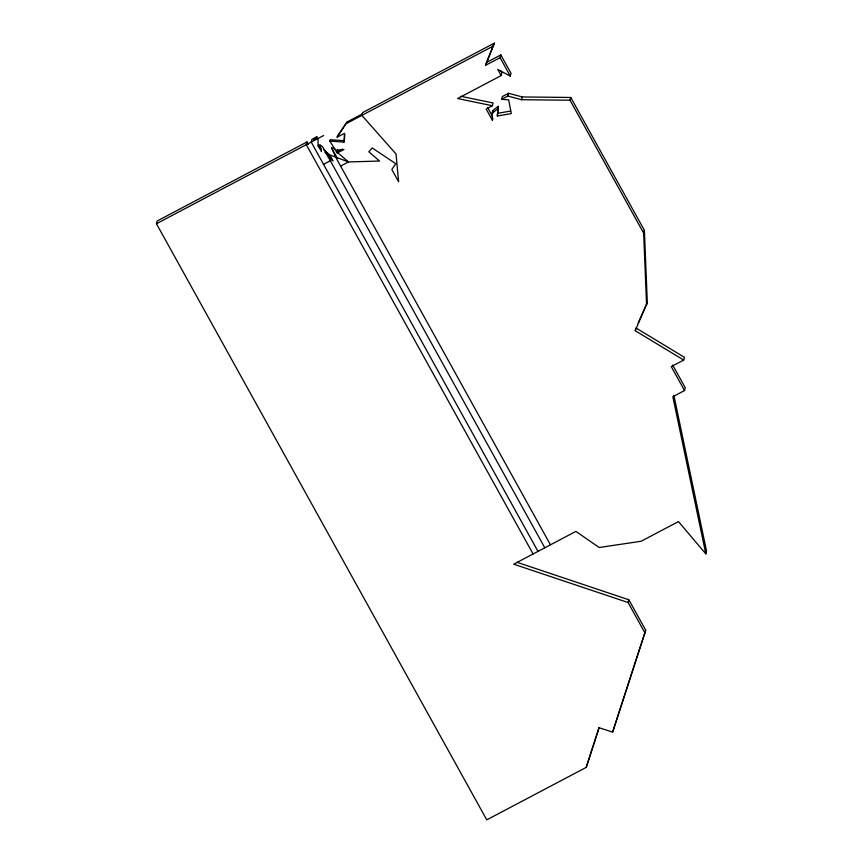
<?xml version="1.0" encoding="UTF-8"?>
<svg xmlns="http://www.w3.org/2000/svg" width="863" height="863" viewBox="0 0 863 863"><rect width="100%" height="100%" fill="white"/><g stroke="black" fill="none" stroke-linecap="round" stroke-linejoin="round"><path stroke-width="1.29" d="M635.211 330.712L635.945 327.962L684.435 357.304L683.701 360.054L635.211 330.712L647.315 302.568L644.391 230.345L570.767 97.476L522.277 96.947L508.566 93.28L502.352 96.559L501.619 99.31L508.685 99.881L511.263 113.603L497.325 115.987L498.318 106.278L492.795 110.572L492.05 113.333L492.406 120.291L486.16 109.029L492.385 105.75L493.118 102.988L460.95 96.311M497.325 115.987L498.318 106.278M344.758 134.445L344.359 140.712L330.205 139.698L329.839 141.079L343.992 142.093L344.542 133.323L337.163 137.217L337.541 135.836L347.109 121.974L362.212 114.002M517.002 562.288L628.836 599.774L645.718 630.227L612.633 732.115L599.138 727.746L586.204 767.401L486.764 819.85L156.451 223.722L157.195 220.96L307.034 141.931L308.339 144.283M307.034 141.931L306.3 144.682L533.086 553.981M537.994 551.392L311.209 142.093L311.942 139.342L316.818 136.764L316.441 138.145L313.56 140.076L318.016 138.501L318.059 145.459L321.457 151.608L320.011 144.779L322.633 146.829L544.812 547.8M324.995 152.449L328.922 156.127L329.288 154.747L323.398 149.223M329.839 141.079L337.25 153.021L337.347 149.245M485.718 65.232L486.452 62.481L500.81 54.908L500.076 57.659L485.718 65.232L494.305 43.15L362.579 112.622L361.845 115.383L396.052 154.002L398.62 181.759L391.824 169.482L395.783 163.743L372.266 147.951L368.835 151.78L379.526 161.036L348.501 161.942L337.746 152.762L338.113 151.381L342.482 149.072M337.163 137.217L347.109 121.974M343.992 142.093L344.359 140.712M492.385 105.75L457.638 98.533L501.155 75.588L501.899 72.826L500.767 70.777M492.406 120.291L492.892 118.447M501.155 75.588L497.757 69.45L510.281 76.084L511.025 73.323L500.81 54.908M501.619 99.31L507.832 96.03L508.566 93.28M507.832 96.03L521.543 99.709L522.277 96.947M646.581 305.329L643.647 233.107L570.022 100.227L570.767 97.476M643.647 233.107L644.391 230.345M644.974 632.989L628.102 602.525L513.722 564.197L575.891 531.403L599.181 547.509L641.155 541.252L678.447 521.576L705.805 553.83L672.838 396.71L684.521 390.54L685.265 387.789L672.633 364.995M628.102 602.525L628.836 599.774M586.204 767.401L599.041 727.552M612.633 732.115L645.718 630.227M705.805 553.83L706.549 551.069L673.852 395.254M486.452 62.481L494.305 43.15M638.113 323.118L647.315 302.568M492.05 113.333L497.584 109.04M156.451 223.722L323.679 135.513M346.743 123.355L493.56 45.912M337.746 152.762L343.959 149.482L336.926 150.184L337.25 153.021M323.528 164.326L330.335 160.734M340.615 166.095L348.501 161.942L329.709 154.887L333.118 161.025L327.875 156.289L325.793 151.532L328.922 156.127M683.701 360.054L671.263 366.613L684.521 390.54M498.059 113.236L510.734 111.057M521.543 99.709L570.022 100.227M550.465 544.812L335.351 156.602L331.64 147.853L334.844 148.641M318.49 144.628L320.453 146.462M318.113 145.998L321.058 148.76M500.076 57.659L510.281 76.084M487.53 107.4L492.514 116.408M331.64 147.853L337.25 157.972M329.288 154.747L332.374 160.335M316.818 136.764L317.045 139.083M492.795 110.572L492.902 112.891"/></g></svg>
